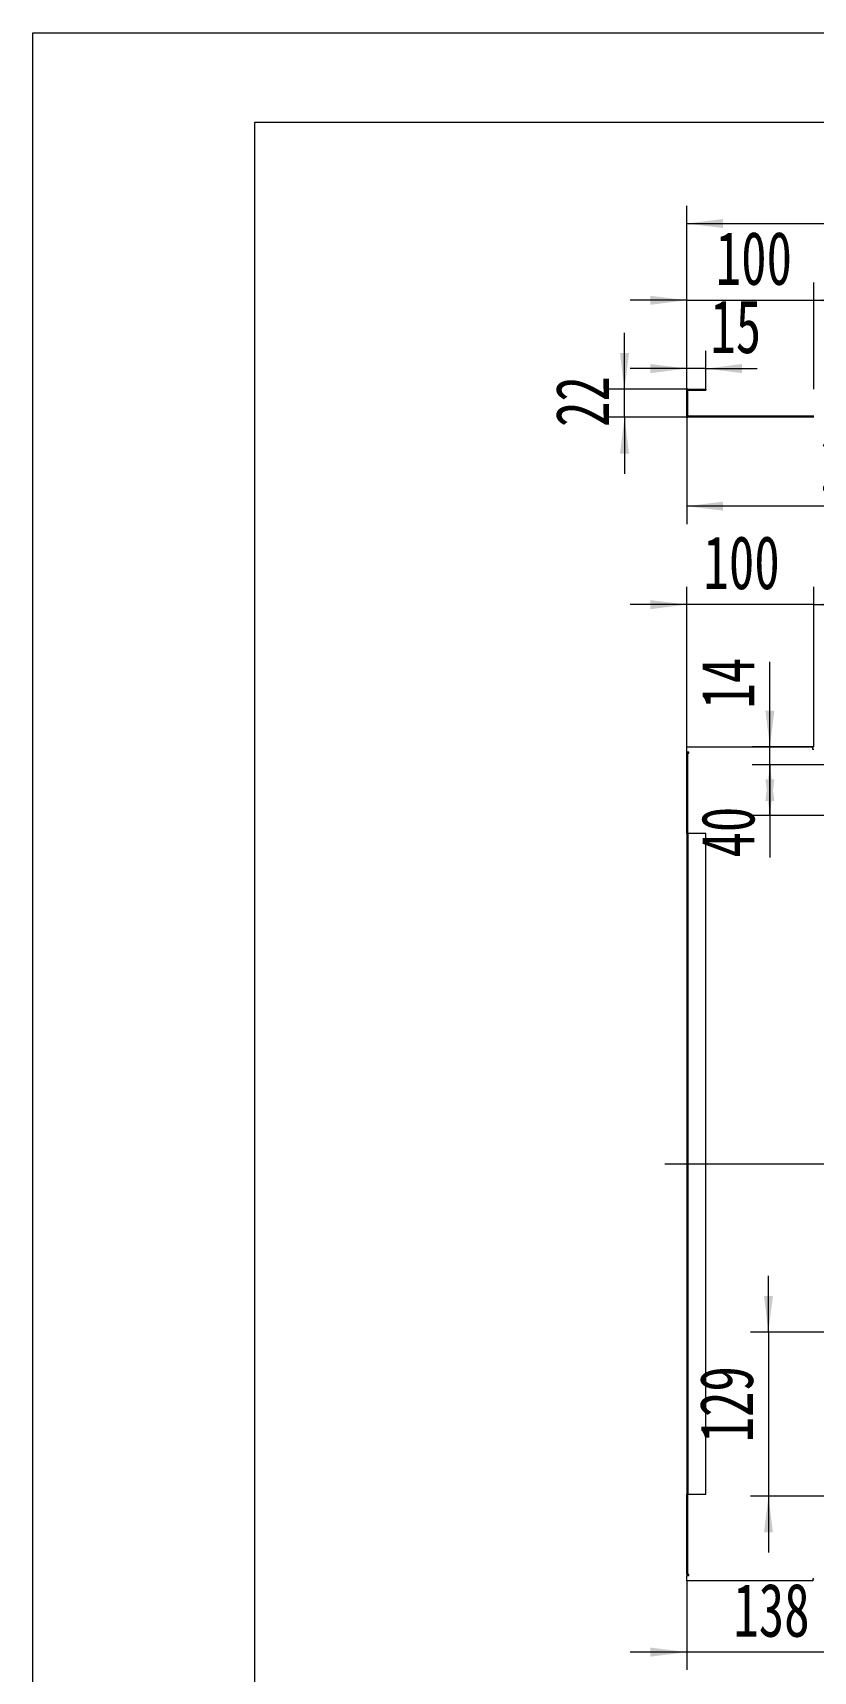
# Model space of a CAD drawing. Header units: millimetres. Extents: x 1 to 4201, y 2 to 2972.
# Drawn here: x 1 to 878, y 1131 to 2972 of the extents above; entities that cross this region are included whole.
import ezdxf

# ---------------------------------------------------------------- set-up
doc = ezdxf.new("R2010")
doc.units = ezdxf.units.MM
doc.header["$LTSCALE"] = 10
doc.linetypes.add('CENTERX2', pattern=[20.32, 12.7, -2.54, 2.54, -2.54])
doc.linetypes.add('HIDDEN', pattern=[1.905, 1.27, -0.635])
doc.layers.add('A-TITLEBLOCK', color=7, linetype='Continuous', lineweight=15)
doc.styles.add('SLDTEXTSTYLE1', font='TXT', dxfattribs={"width": 0.7})
doc.dimstyles.new('SLDDIMSTYLE0', dxfattribs={"dimtxt": 60, "dimasz": 40.8, "dimexe": 0, "dimexo": 0.0625, "dimgap": 15, "dimtad": 2, "dimlfac": 0.7, "dimrnd": 1e-09, "dimzin": 12, "dimdsep": 46, "dimtxsty": 'SLDTEXTSTYLE1', "dimsah": 1, "dimcen": 0.09, "dimadec": 0, "dimazin": 3, "dimtfac": 1, "dimtmove": 0, "dimatfit": 0, "dimfxl": 0, "dimfrac": 2, "dimtolj": 1, "dimtzin": 12, "dimarcsym": 0})
doc.dimstyles.new('SLDDIMSTYLE1', dxfattribs={"dimtxt": 60, "dimasz": 40.8, "dimexe": 0, "dimexo": 0.0625, "dimgap": 15, "dimtad": 2, "dimlfac": 0.7, "dimrnd": 1e-09, "dimzin": 12, "dimdsep": 46, "dimtxsty": 'SLDTEXTSTYLE1', "dimsah": 1, "dimcen": 0.09, "dimadec": 0, "dimazin": 3, "dimtfac": 1, "dimtofl": 0, "dimtmove": 0, "dimatfit": 3, "dimfxl": 0, "dimfrac": 2, "dimtolj": 1, "dimtzin": 12, "dimarcsym": 0})

# ---------------------------------------------------------------- blocks, each defined once
blk = doc.blocks.new('_D_4')
at = {"layer": 'A-TITLEBLOCK'}
for p, q in [((933.2, 1303.7), (933.2, 1132)), ((736, 1232.3), (736, 1132)), ((736, 1152), (672.5, 1152)), ((933.2, 1152), (736, 1152)), ((933.2, 1152), (996.7, 1152))]:
    blk.add_line(p, q, dxfattribs=at)
for points in [[(736, 1152), (695.2, 1157.1), (695.2, 1146.9)], [(933.2, 1152), (974, 1146.9), (974, 1157.1)]]:
    blk.add_solid(points, dxfattribs=at)
at = {"layer": 'A-TITLEBLOCK', "insert": (788.5, 1229.3), "char_height": 60, "attachment_point": 1, "style": 'SLDTEXTSTYLE1'}
blk.add_mtext('138', dxfattribs=at)
blk = doc.blocks.new('_D_11')
at = {"layer": 'A-TITLEBLOCK'}
for p, q in [((829.6, 2169.4), (829.6, 2265.1)), ((878.9, 2169.4), (809.6, 2169.4)), ((829.6, 2149.4), (829.6, 2169.4)), ((1050.3, 2149.4), (809.6, 2149.4)), ((829.6, 2149.4), (829.6, 2085.9))]:
    blk.add_line(p, q, dxfattribs=at)
for points in [[(829.6, 2169.4), (834.6, 2210.2), (824.5, 2210.2)], [(829.6, 2149.4), (824.5, 2108.6), (834.6, 2108.6)]]:
    blk.add_solid(points, dxfattribs=at)
at = {"layer": 'A-TITLEBLOCK', "insert": (752.2, 2212.5), "char_height": 60, "attachment_point": 1, "rotation": 90, "style": 'SLDTEXTSTYLE1'}
blk.add_mtext('14', dxfattribs=at)
blk = doc.blocks.new('_D_12')
at = {"layer": 'A-TITLEBLOCK'}
for p, q in [((1050.3, 2149.4), (809.6, 2149.4)), ((829.6, 2092.3), (829.6, 2149.4)), ((1050.3, 2092.3), (809.6, 2092.3)), ((829.6, 2092.3), (829.6, 2045.1))]:
    blk.add_line(p, q, dxfattribs=at)
for points in [[(829.6, 2149.4), (824.5, 2108.6), (834.6, 2108.6)], [(829.6, 2092.3), (834.6, 2133.1), (824.5, 2133.1)]]:
    blk.add_solid(points, dxfattribs=at)
at = {"layer": 'A-TITLEBLOCK', "insert": (752.2, 2045.1), "char_height": 60, "attachment_point": 1, "rotation": 90, "style": 'SLDTEXTSTYLE1'}
blk.add_mtext('40', dxfattribs=at)
blk = doc.blocks.new('_D_14')
at = {"layer": 'A-TITLEBLOCK'}
for p, q in [((736, 2162.3), (736, 2349.4)), ((878.9, 2169.4), (878.9, 2349.4)), ((736, 2329.4), (672.5, 2329.4)), ((878.9, 2329.4), (736, 2329.4)), ((878.9, 2329.4), (942.4, 2329.4))]:
    blk.add_line(p, q, dxfattribs=at)
for points in [[(736, 2329.4), (695.2, 2334.5), (695.2, 2324.3)], [(878.9, 2329.4), (919.7, 2324.3), (919.7, 2334.5)]]:
    blk.add_solid(points, dxfattribs=at)
at = {"layer": 'A-TITLEBLOCK', "insert": (754.9, 2406.8), "char_height": 60, "attachment_point": 1, "style": 'SLDTEXTSTYLE1'}
blk.add_mtext('100', dxfattribs=at)
blk = doc.blocks.new('_D_19')
at = {"layer": 'A-TITLEBLOCK'}
for p, q in [((827.9, 1511.6), (827.9, 1575.1)), ((893.2, 1511.6), (807.9, 1511.6)), ((827.9, 1511.6), (827.9, 1327.3)), ((893.2, 1327.3), (807.9, 1327.3)), ((827.9, 1327.3), (827.9, 1263.8))]:
    blk.add_line(p, q, dxfattribs=at)
for points in [[(827.9, 1511.6), (833, 1552.4), (822.9, 1552.4)], [(827.9, 1327.3), (822.9, 1286.5), (833, 1286.5)]]:
    blk.add_solid(points, dxfattribs=at)
at = {"layer": 'A-TITLEBLOCK', "insert": (750.6, 1387.7), "char_height": 60, "attachment_point": 1, "rotation": 90, "style": 'SLDTEXTSTYLE1'}
blk.add_mtext('129', dxfattribs=at)
blk = doc.blocks.new('_D_31')
at = {"layer": 'A-TITLEBLOCK'}
for p, q in [((666.1, 2571.5), (666.1, 2635)), ((737.2, 2571.5), (646.1, 2571.5)), ((666.1, 2540), (666.1, 2571.5)), ((736, 2540), (646.1, 2540)), ((666.1, 2540), (666.1, 2476.5))]:
    blk.add_line(p, q, dxfattribs=at)
for points in [[(666.1, 2571.5), (671.2, 2612.3), (661, 2612.3)], [(666.1, 2540), (661, 2499.2), (671.2, 2499.2)]]:
    blk.add_solid(points, dxfattribs=at)
at = {"layer": 'A-TITLEBLOCK', "insert": (588.7, 2529.1), "char_height": 60, "attachment_point": 1, "rotation": 90, "style": 'SLDTEXTSTYLE1'}
blk.add_mtext('22', dxfattribs=at)
blk = doc.blocks.new('_D_32')
at = {"layer": 'A-TITLEBLOCK'}
for p, q in [((736, 2570.3), (736, 2614.7)), ((757.4, 2571.5), (757.4, 2614.7)), ((736, 2594.7), (672.5, 2594.7)), ((757.4, 2594.7), (736, 2594.7)), ((757.4, 2594.7), (815.3, 2594.7))]:
    blk.add_line(p, q, dxfattribs=at)
for points in [[(736, 2594.7), (695.2, 2599.8), (695.2, 2589.6)], [(757.4, 2594.7), (798.2, 2589.6), (798.2, 2599.8)]]:
    blk.add_solid(points, dxfattribs=at)
at = {"layer": 'A-TITLEBLOCK', "insert": (762.6, 2672.1), "char_height": 60, "attachment_point": 1, "style": 'SLDTEXTSTYLE1'}
blk.add_mtext('15', dxfattribs=at)
blk = doc.blocks.new('_D_33')
at = {"layer": 'A-TITLEBLOCK'}
for p, q in [((736, 2570.3), (736, 2777.7)), ((2178.9, 2570.3), (2178.9, 2777.7)), ((736, 2757.7), (2178.9, 2757.7))]:
    blk.add_line(p, q, dxfattribs=at)
for points in [[(736, 2757.7), (776.8, 2752.6), (776.8, 2762.8)], [(2178.9, 2757.7), (2138.1, 2762.8), (2138.1, 2752.6)]]:
    blk.add_solid(points, dxfattribs=at)
at = {"layer": 'A-TITLEBLOCK', "insert": (1410.4, 2835.1), "char_height": 60, "attachment_point": 1, "style": 'SLDTEXTSTYLE1'}
blk.add_mtext('1010', dxfattribs=at)
blk = doc.blocks.new('_D_35')
at = {"layer": 'A-TITLEBLOCK'}
for p, q in [((736, 2570.3), (736, 2691.5)), ((878.9, 2571.5), (878.9, 2691.5)), ((736, 2671.5), (672.5, 2671.5)), ((736, 2671.5), (878.9, 2671.5)), ((878.9, 2671.5), (942.4, 2671.5))]:
    blk.add_line(p, q, dxfattribs=at)
for points in [[(736, 2671.5), (695.2, 2676.5), (695.2, 2666.4)], [(878.9, 2671.5), (919.7, 2666.4), (919.7, 2676.5)]]:
    blk.add_solid(points, dxfattribs=at)
at = {"layer": 'A-TITLEBLOCK', "insert": (768.7, 2748.8), "char_height": 60, "attachment_point": 1, "style": 'SLDTEXTSTYLE1'}
blk.add_mtext('100', dxfattribs=at)
blk = doc.blocks.new('_D_40')
at = {"layer": 'A-TITLEBLOCK'}
for p, q in [((1093.2, 2561.5), (1093.2, 2420)), ((736, 2540), (736, 2420)), ((1093.2, 2440), (736, 2440))]:
    blk.add_line(p, q, dxfattribs=at)
for points in [[(736, 2440), (776.8, 2435), (776.8, 2445.1)], [(1093.2, 2440), (1052.4, 2445.1), (1052.4, 2435)]]:
    blk.add_solid(points, dxfattribs=at)
at = {"layer": 'A-TITLEBLOCK', "insert": (886.6, 2517.4), "char_height": 60, "attachment_point": 1, "style": 'SLDTEXTSTYLE1'}
blk.add_mtext('250', dxfattribs=at)

msp = doc.modelspace()

# ---------------------------------------------------------------- linework, layer by layer
at = {"color": 7, "linetype": 'Continuous', "lineweight": 15}
for p, q in [((736.017, 2570.321), (737.16, 2570.321)), ((736.017, 2547.178), (736.017, 2570.321)), ((737.16, 2571.464), (737.16, 2570.321)), ((737.16, 2571.464), (757.445, 2571.464)), ((737.16, 2547.178), (737.16, 2570.321)), ((737.16, 2570.321), (757.445, 2570.321)), ((757.445, 2571.464), (757.445, 2570.321)), ((736.017, 2541.178), (736.017, 2547.178)), ((736.017, 2547.178), (737.16, 2547.178)), ((737.16, 2541.178), (737.16, 2547.178)), ((736.017, 2541.178), (736.017, 2540.035)), ((877.731, 2541.178), (736.017, 2541.178)), ((877.731, 2540.035), (736.017, 2540.035)), ((877.731, 2541.178), (877.731, 2540.035)), ((878.874, 2541.178), (877.731, 2541.178)), ((878.874, 2540.035), (877.731, 2540.035)), ((736.017, 2163.43), (736.017, 2169.43)), ((736.017, 2169.43), (877.731, 2169.43)), ((738.302, 2163.43), (736.017, 2163.43)), ((736.017, 2162.287), (737.16, 2162.287)), ((736.017, 2072.287), (736.017, 2162.287)), ((737.16, 2072.287), (737.16, 2162.287)), ((737.16, 2162.287), (738.302, 2162.287)), ((738.302, 2162.287), (738.302, 2163.43)), ((877.731, 2166.43), (877.731, 2169.43)), ((878.874, 2166.43), (877.731, 2166.43)), ((736.017, 2072.287), (736.017, 1329.43)), ((736.017, 2072.287), (737.16, 2072.287)), ((737.16, 2072.287), (737.16, 1329.43)), ((757.445, 2072.287), (737.16, 2072.287)), ((757.445, 1329.43), (757.445, 2072.287)), ((736.017, 1329.43), (737.16, 1329.43)), ((736.017, 1239.43), (736.017, 1329.43)), ((737.16, 1329.43), (757.445, 1329.43)), ((737.16, 1239.43), (737.16, 1329.43)), ((736.017, 1239.43), (737.16, 1239.43)), ((736.017, 1232.287), (736.017, 1238.287)), ((736.017, 1238.287), (738.302, 1238.287)), ((738.302, 1239.43), (737.16, 1239.43)), ((738.302, 1238.287), (738.302, 1239.43)), ((878.874, 1234.573), (877.731, 1234.573)), ((877.731, 1234.573), (877.731, 1232.287)), ((877.731, 1232.287), (736.017, 1232.287))]:
    msp.add_line(p, q, dxfattribs=at)
at = {"color": 7, "linetype": 'HIDDEN', "lineweight": 0}
for p, q in [((737.16, 2540.035), (737.16, 2541.178)), ((738.302, 2541.178), (738.302, 2540.035))]:
    msp.add_line(p, q, dxfattribs=at)
at = {"color": 7, "linetype": 'Continuous', "lineweight": 15}
msp.add_arc((737.16, 2570.321), 1.143, 90, 180, dxfattribs=at)
at = {"color": 7, "linetype": 'HIDDEN', "lineweight": 0}
msp.add_arc((737.16, 2541.178), 1.143, 180, 270, dxfattribs=at)
at = {"layer": 'A-TITLEBLOCK', "linetype": 'Continuous'}
for p, q in [((0.788, 2.148), (0.788, 2972.148)), ((0.788, 2972.148), (4200.788, 2972.148)), ((250.634, 101.753), (250.634, 2871.753)), ((250.634, 2871.753), (4100.634, 2871.753))]:
    msp.add_line(p, q, dxfattribs=at)
at = {"layer": 'A-TITLEBLOCK', "linetype": 'CENTERX2', "lineweight": 0, "ltscale": 1.428571}
msp.add_line((711.432, 1700.858), (2198.874, 1700.858), dxfattribs=at)

# ---------------------------------------------------------------- dimensions: what is measured, and where the dimension line sits
at = {"layer": 'A-TITLEBLOCK'}
for base, p1, p2, dimstyle, picture, middle in [((2178.874, 2757.724), (736.017, 2570.321), (2178.874, 2570.321), 'SLDDIMSTYLE1', '_D_33', (1463.037, 2757.724)), ((878.874, 2671.464), (736.017, 2570.321), (878.874, 2571.464), 'SLDDIMSTYLE0', '_D_35', (808.222, 2671.464)), ((736.017, 2594.72), (757.445, 2571.464), (736.017, 2570.321), 'SLDDIMSTYLE0', '_D_32', (788.938, 2594.72)), ((736.017, 2440.035), (1093.16, 2561.464), (736.017, 2540.035), 'SLDDIMSTYLE1', '_D_40', (926.082, 2440.035)), ((736.017, 2329.43), (878.874, 2169.43), (736.017, 2162.287), 'SLDDIMSTYLE0', '_D_14', (794.369, 2329.43)), ((736.017, 1151.998), (933.16, 1303.716), (736.017, 1232.287), 'SLDDIMSTYLE0', '_D_4', (827.937, 1151.998))]:
    dim = msp.add_linear_dim(base=base, p1=p1, p2=p2, dimstyle=dimstyle, dxfattribs=at)
    dim.commit()
    dim.dimension.update_dxf_attribs({"geometry": picture, "text_midpoint": middle, "dimtype": 160})
for base, p1, p2, dimstyle, picture, middle in [((666.07, 2571.464), (736.017, 2540.035), (737.16, 2571.464), 'SLDDIMSTYLE0', '_D_31', (666.07, 2555.459)), ((829.568, 2169.43), (1050.302, 2149.43), (878.874, 2169.43), 'SLDDIMSTYLE0', '_D_11', (829.568, 2238.816)), ((829.568, 2149.43), (1050.302, 2092.287), (1050.302, 2149.43), 'SLDDIMSTYLE1', '_D_12', (829.568, 2071.409)), ((827.937, 1327.287), (893.16, 1511.573), (893.16, 1327.287), 'SLDDIMSTYLE0', '_D_19', (827.937, 1427.194))]:
    dim = msp.add_linear_dim(base=base, p1=p1, p2=p2, angle=90, dimstyle=dimstyle, dxfattribs=at)
    dim.commit()
    dim.dimension.update_dxf_attribs({"geometry": picture, "text_midpoint": middle, "dimtype": 160})

doc.saveas('drawing.dxf')
